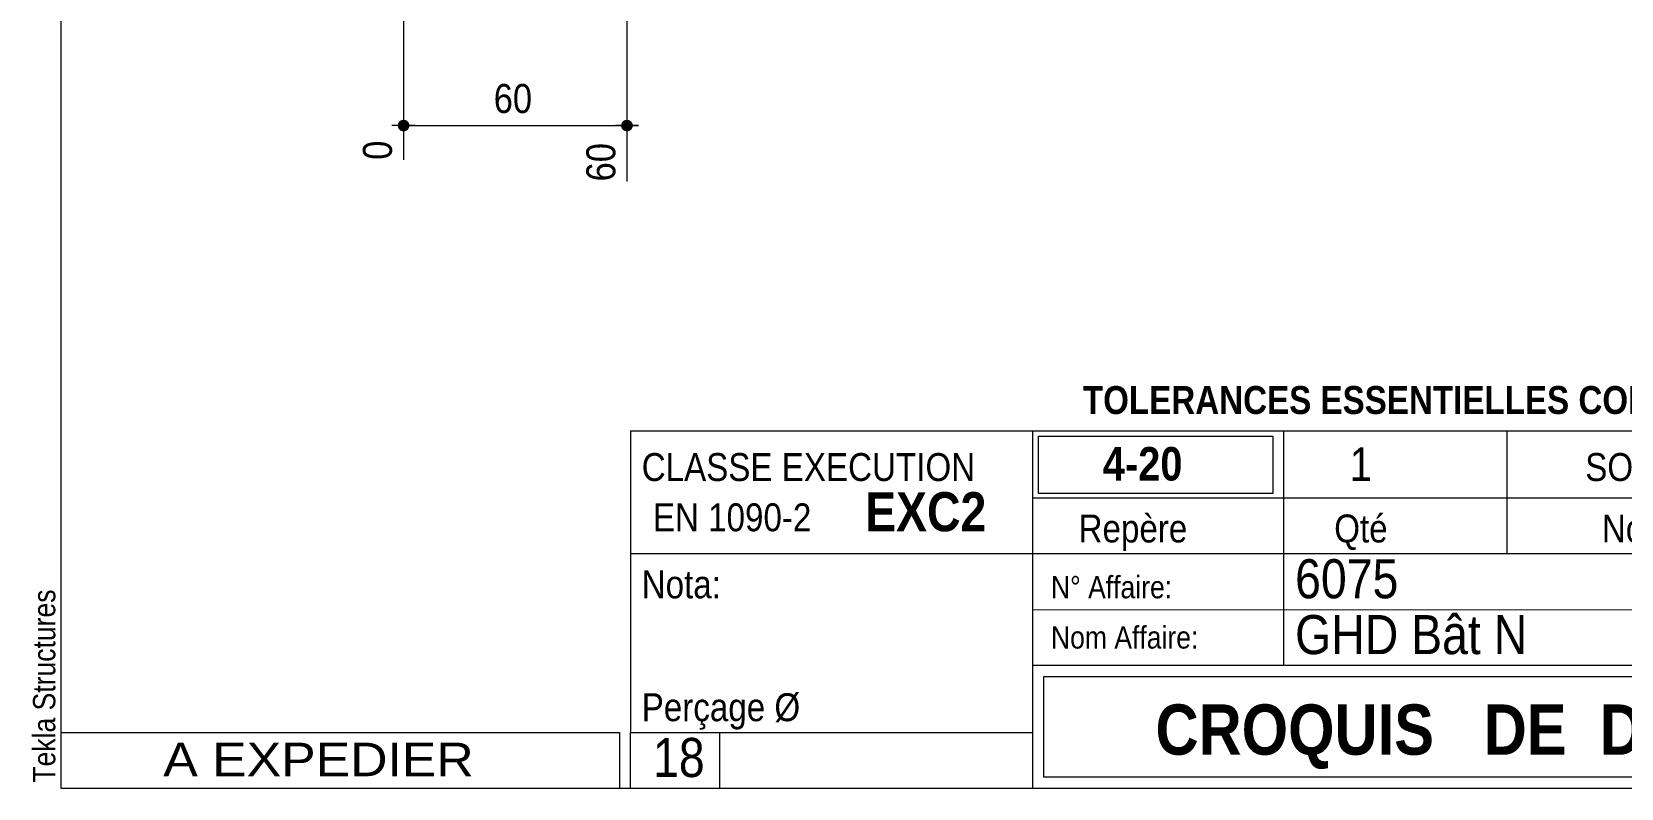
# Model space of a CAD drawing. Header units: millimetres. Extents: x 2 to 287, y 5 to 195.
# Drawn here: x 2.4 to 144.7, y 5 to 72.7 of the extents above; entities that cross this region are included whole.
import ezdxf

# ---------------------------------------------------------------- set-up
doc = ezdxf.new("R2010")
doc.units = ezdxf.units.MM
for name, color, linetype, lineweight in [('Autre type objet', 1, 'Continuous', 0), ('Cotation', 7, 'Continuous', 0), ('Feuille dessin', 5, 'Continuous', 0)]:
    doc.layers.add(name, color=color, linetype=linetype, lineweight=lineweight)
doc.styles.add('ARIAL', font='ARIAL.TTF')
doc.styles.add('ARIAL_BOLD', font='ARIALBD.TTF')
doc.styles.add('ARIAL_NARROW', font='ARIAL.TTF')

# ---------------------------------------------------------------- blocks, each defined once
blk = doc.blocks.new('*A4')
at = {"layer": 'Feuille dessin', "linetype": 'Continuous', "lineweight": 0}
for p, q in [((5, 195), (5, 5)), ((5, 5), (282, 5))]:
    blk.add_line(p, q, dxfattribs=at)
at = {"layer": 'Feuille dessin', "style": 'ARIAL', "width": 0.85}
blk.add_text('Tekla Structures', height=2, rotation=90, dxfattribs=at).set_placement((4.5, 5.5))
blk = doc.blocks.new('*A6')
at = {"layer": 'Autre type objet', "linetype": 'Continuous', "lineweight": 0}
for p, q in [((56, 37), (92, 37)), ((56, 37), (56, 10)), ((92, 37), (92, 10)), ((56, 26), (92, 26)), ((56, 10), (92, 10)), ((56, 5), (56, 10)), ((64, 5), (64, 10)), ((56, 5), (64, 5))]:
    blk.add_line(p, q, dxfattribs=at)
at = {"layer": 'Autre type objet', "width": 0.85}
for s, height, style, p in [('CLASSE EXECUTION', 2.5, 'ARIAL', (57, 32.5)), ('EXC2', 3.5, 'ARIAL_BOLD', (77, 28)), ('EN 1090-2', 2.5, 'ARIAL', (58, 28)), ('Nota:', 2.5, 'ARIAL', (57, 22)), ('Perçage Ø', 2.5, 'ARIAL', (57, 11)), ('18', 3.5, 'ARIAL_NARROW', (58.014234, 6))]:
    blk.add_text(s, height=height, dxfattribs=dict(at, style=style)).set_placement(p)
blk = doc.blocks.new('*A7')
at = {"layer": 'Autre type objet', "linetype": 'Continuous', "lineweight": 0}
for p, q in [((92, 37), (282, 37)), ((92, 37), (92, 31)), ((114.5, 31), (114.5, 37)), ((134.5, 31), (134.5, 37)), ((92.51953, 36.5), (113.5, 36.5)), ((92.51953, 31.394341), (92.51953, 36.5)), ((113.5, 36.5), (113.5, 31.394341)), ((113.5, 31.394341), (92.51953, 31.394341)), ((92, 31), (282, 31)), ((92, 31), (92, 5)), ((114.5, 16), (114.5, 31)), ((134.5, 26), (134.5, 31)), ((92, 26), (282, 26)), ((92, 21), (241.327069, 20.935451)), ((92, 16), (181, 16)), ((93, 15), (180, 15)), ((93, 6), (93, 15)), ((180, 6), (93, 6)), ((92, 5), (282, 5))]:
    blk.add_line(p, q, dxfattribs=at)
at = {"layer": 'Autre type objet', "width": 0.85}
for s, height, style, p in [('TOLERANCES ESSENTIELLES CONFORMES A LA NORME 1090-1', 2.5, 'ARIAL_BOLD', (96.5, 38.5)), ('4-20', 3, 'ARIAL_BOLD', (98.285724, 32.540141)), ('1', 3, 'ARIAL', (120.389893, 32.5)), ('SOLIVE', 2.5, 'ARIAL', (141.474609, 32.5)), ('Repère', 2.5, 'ARIAL', (96.112978, 27)), ('Qté', 2.5, 'ARIAL', (119, 27)), ('Nom', 2.5, 'ARIAL', (142.961426, 27)), ('6075', 3.5, 'ARIAL', (115.5, 22)), ('N° Affaire:', 2, 'ARIAL', (93.640566, 22)), ('GHD Bât N', 3.5, 'ARIAL', (115.5, 17)), ('Nom Affaire:', 2, 'ARIAL', (93.640566, 17.5)), ('CROQUIS   DE  DEBIT', 4.5, 'ARIAL_BOLD', (103, 8))]:
    blk.add_text(s, height=height, dxfattribs=dict(at, style=style)).set_placement(p)
blk = doc.blocks.new('*A8')
at = {"layer": 'Autre type objet', "linetype": 'Continuous', "lineweight": 0}
for p, q in [((5, 10), (55, 10)), ((5, 10), (5, 5)), ((55, 10), (55, 5)), ((5, 5), (55, 5))]:
    blk.add_line(p, q, dxfattribs=at)
at = {"layer": 'Autre type objet', "style": 'ARIAL', "width": 1.105}
blk.add_text('A EXPEDIER', height=3, dxfattribs=at).set_placement((14.169647, 6.073465))
blk = doc.blocks.new('*A14')
at = {"layer": 'Cotation'}
for points in [[(35.65, 63.8), (35.63, 63.8), (35.6, 63.81), (35.58, 63.81), (35.55, 63.82), (35.53, 63.82), (35.5, 63.83), (35.48, 63.84), (35.46, 63.85), (35.43, 63.86), (35.41, 63.87), (35.39, 63.89), (35.37, 63.9), (35.35, 63.92), (35.33, 63.93), (35.31, 63.95), (35.29, 63.97), (35.28, 63.99), (35.26, 64.01), (35.25, 64.03), (35.23, 64.05), (35.22, 64.07), (35.21, 64.1), (35.2, 64.12), (35.19, 64.14), (35.18, 64.17), (35.18, 64.19), (35.17, 64.22), (35.17, 64.24), (35.16, 64.27), (35.16, 64.29), (35.16, 64.32), (35.16, 64.35), (35.16, 64.37), (35.17, 64.4), (35.17, 64.42), (35.18, 64.45), (35.18, 64.47), (35.19, 64.5), (35.2, 64.52), (35.21, 64.54), (35.22, 64.57), (35.23, 64.59), (35.25, 64.61), (35.26, 64.63), (35.28, 64.65), (35.29, 64.67), (35.31, 64.69), (35.33, 64.71), (35.35, 64.72), (35.37, 64.74), (35.39, 64.75), (35.41, 64.77), (35.43, 64.78), (35.46, 64.79), (35.48, 64.8), (35.5, 64.81), (35.53, 64.82), (35.55, 64.82), (35.58, 64.83), (35.6, 64.83), (35.63, 64.84), (35.65, 64.84), (35.68, 64.84), (35.71, 64.84), (35.73, 64.84), (35.76, 64.83), (35.78, 64.83), (35.81, 64.82), (35.83, 64.82), (35.86, 64.81), (35.88, 64.8), (35.9, 64.79), (35.93, 64.78), (35.95, 64.77), (35.97, 64.75), (35.99, 64.74), (36.01, 64.72), (36.03, 64.71), (36.05, 64.69), (36.07, 64.67), (36.08, 64.65), (36.1, 64.63), (36.11, 64.61), (36.13, 64.59), (36.14, 64.57), (36.15, 64.54), (36.16, 64.52), (36.17, 64.5), (36.18, 64.47), (36.18, 64.45), (36.19, 64.42), (36.19, 64.4), (36.2, 64.37), (36.2, 64.35), (36.2, 64.32), (36.2, 64.29), (36.2, 64.27), (36.19, 64.24), (36.19, 64.22), (36.18, 64.19), (36.18, 64.17), (36.17, 64.14), (36.16, 64.12), (36.15, 64.1), (36.14, 64.07), (36.13, 64.05), (36.11, 64.03), (36.1, 64.01), (36.08, 63.99), (36.07, 63.97), (36.05, 63.95), (36.03, 63.93), (36.01, 63.92), (35.99, 63.9), (35.97, 63.89), (35.95, 63.87), (35.93, 63.86), (35.9, 63.85), (35.88, 63.84), (35.86, 63.83), (35.83, 63.82), (35.81, 63.82), (35.78, 63.81), (35.76, 63.81), (35.73, 63.8), (35.71, 63.8), (35.68, 63.8)], [(55.66, 63.8), (55.63, 63.8), (55.61, 63.81), (55.58, 63.81), (55.56, 63.82), (55.53, 63.82), (55.51, 63.83), (55.48, 63.84), (55.46, 63.85), (55.44, 63.86), (55.41, 63.87), (55.39, 63.89), (55.37, 63.9), (55.35, 63.92), (55.33, 63.93), (55.31, 63.95), (55.3, 63.97), (55.28, 63.99), (55.26, 64.01), (55.25, 64.03), (55.24, 64.05), (55.22, 64.07), (55.21, 64.1), (55.2, 64.12), (55.19, 64.14), (55.18, 64.17), (55.18, 64.19), (55.17, 64.22), (55.17, 64.24), (55.16, 64.27), (55.16, 64.29), (55.16, 64.32), (55.16, 64.35), (55.16, 64.37), (55.17, 64.4), (55.17, 64.42), (55.18, 64.45), (55.18, 64.47), (55.19, 64.5), (55.2, 64.52), (55.21, 64.54), (55.22, 64.57), (55.24, 64.59), (55.25, 64.61), (55.26, 64.63), (55.28, 64.65), (55.3, 64.67), (55.31, 64.69), (55.33, 64.71), (55.35, 64.72), (55.37, 64.74), (55.39, 64.75), (55.41, 64.77), (55.44, 64.78), (55.46, 64.79), (55.48, 64.8), (55.51, 64.81), (55.53, 64.82), (55.56, 64.82), (55.58, 64.83), (55.61, 64.83), (55.63, 64.84), (55.66, 64.84), (55.68, 64.84), (55.71, 64.84), (55.73, 64.84), (55.76, 64.83), (55.78, 64.83), (55.81, 64.82), (55.83, 64.82), (55.86, 64.81), (55.88, 64.8), (55.9, 64.79), (55.93, 64.78), (55.95, 64.77), (55.97, 64.75), (55.99, 64.74), (56.01, 64.72), (56.03, 64.71), (56.05, 64.69), (56.07, 64.67), (56.08, 64.65), (56.1, 64.63), (56.11, 64.61), (56.13, 64.59), (56.14, 64.57), (56.15, 64.54), (56.16, 64.52), (56.17, 64.5), (56.18, 64.47), (56.19, 64.45), (56.19, 64.42), (56.2, 64.4), (56.2, 64.37), (56.2, 64.35), (56.2, 64.32), (56.2, 64.29), (56.2, 64.27), (56.2, 64.24), (56.19, 64.22), (56.19, 64.19), (56.18, 64.17), (56.17, 64.14), (56.16, 64.12), (56.15, 64.1), (56.14, 64.07), (56.13, 64.05), (56.11, 64.03), (56.1, 64.01), (56.08, 63.99), (56.07, 63.97), (56.05, 63.95), (56.03, 63.93), (56.01, 63.92), (55.99, 63.9), (55.97, 63.89), (55.95, 63.87), (55.93, 63.86), (55.9, 63.85), (55.88, 63.84), (55.86, 63.83), (55.83, 63.82), (55.81, 63.82), (55.78, 63.81), (55.76, 63.81), (55.73, 63.8), (55.71, 63.8), (55.68, 63.8)]]:
    blk.add_hatch(color=256, dxfattribs=at).paths.add_polyline_path(points, flags=17)
at = {"layer": 'Cotation', "linetype": 'Continuous', "lineweight": 0}
for p, q in [((35.68, 81.32), (35.68, 61.25)), ((55.68, 74.65), (55.68, 59.32)), ((36.72, 64.32), (34.64, 64.32)), ((35.68, 64.32), (34.64, 64.32)), ((35.68, 65.36), (35.68, 63.28)), ((35.68, 64.32), (55.68, 64.32)), ((56.72, 64.32), (54.64, 64.32)), ((55.68, 65.36), (55.68, 63.28)), ((55.68, 64.32), (56.72, 64.32))]:
    blk.add_line(p, q, dxfattribs=at)
at = {"layer": 'Cotation'}
for p in [(35.68, 64.32), (55.68, 64.32)]:
    blk.add_point(p, dxfattribs=at)
at = {"layer": 'Cotation', "style": 'ARIAL', "width": 0.85}
blk.add_text('60', height=2.6, dxfattribs=at).set_placement((43.75, 65.44))
for s, p in [('0', (34.64, 61.25)), ('60', (54.64, 59.32))]:
    blk.add_text(s, height=2.6, rotation=90.0002, dxfattribs=at).set_placement(p)

msp = doc.modelspace()

# ---------------------------------------------------------------- block references
at = {"lineweight": 0}
for name in ['*A4', '*A14', '*A7', '*A6', '*A8']:
    msp.add_blockref(name, (0, 0), dxfattribs=at)

doc.saveas('drawing.dxf')
